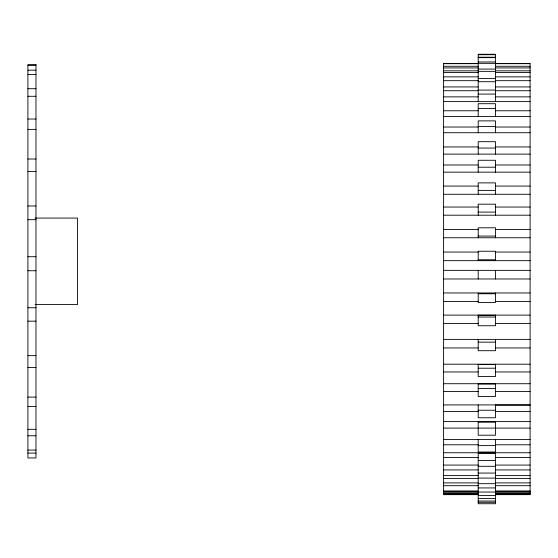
<?xml version="1.0" encoding="UTF-8"?>
<svg xmlns="http://www.w3.org/2000/svg" width="558" height="558" viewBox="0 0 558 558"><rect width="100%" height="100%" fill="white"/><g stroke="black" fill="none" stroke-linecap="round" stroke-linejoin="round"><path stroke-width="0.84" d="M478.199 54.719L495.504 54.719M478.199 57.23L495.504 57.23M478.199 57.641L495.504 57.641M478.199 61.98L495.504 61.98M478.199 63.347L495.504 63.347M478.199 63.57L443.603 63.57L443.603 494.646L478.199 494.646M495.504 63.57L530.1 63.57L530.1 494.646L495.504 494.646M443.603 63.682L478.199 63.682M495.504 63.682L530.1 63.682M27.9 65.321L35.977 65.321M443.603 66.283L478.199 66.283M495.504 66.283L530.1 66.283M443.603 67.943L478.199 67.943M495.504 67.943L530.1 67.943M478.199 69.08L495.504 69.08M27.9 70.189L35.977 70.189M443.603 70.824L478.199 70.824M495.504 70.824L530.1 70.824M478.199 71.354L495.504 71.354M443.603 72.498L478.199 72.498M495.504 72.498L530.1 72.498M27.9 74.437L35.977 74.437M443.603 76.865L478.199 76.865M495.504 76.865L530.1 76.865M478.199 78.559L495.504 78.559M443.603 80.68L478.199 80.68M495.504 80.68L530.1 80.68M478.199 81.712L495.504 81.712M443.603 86.936L478.199 86.936M495.504 86.936L530.1 86.936M27.9 88.722L35.977 88.722M478.199 90.096L495.504 90.096M443.603 90.731L478.199 90.731M495.504 90.731L530.1 90.731M478.199 94.086L495.504 94.086M27.9 96.29L35.977 96.29M443.603 96.862L478.199 96.862M495.504 96.862L530.1 96.862M443.603 101.612L530.1 101.612M478.199 108.475L495.504 108.475M443.603 110.763L478.199 110.763M495.504 110.763L530.1 110.763M443.603 116.434L530.1 116.434M27.9 119.021L35.977 119.021M478.199 126.464L495.504 126.464M443.603 127.022L478.199 127.022M495.504 127.022L530.1 127.022M27.9 129.386L35.977 129.386M443.603 132.727L530.1 132.727M443.603 146.949L478.199 146.949M495.504 146.949L530.1 146.949M478.199 148.065L495.504 148.065M443.603 154.12L530.1 154.12M27.9 159.016L35.977 159.016M443.603 164.987L478.199 164.987M495.504 164.987L530.1 164.987M478.199 167.212L495.504 167.212M27.9 171.48L35.977 171.48M443.603 172.157L530.1 172.157M443.603 186.072L478.199 186.072M495.504 186.072L530.1 186.072M478.199 190.383L495.504 190.383M443.603 194.282L530.1 194.282M27.9 205.979L35.977 205.979M443.603 207.046L478.199 207.046M495.504 207.046L530.1 207.046M478.199 212.103L495.504 212.103M443.603 215.2L530.1 215.2M35.112 218.073L77.499 218.073L77.499 304.57L35.112 304.57M27.9 219.692L35.977 219.692M443.603 229.415L478.199 229.415M495.504 229.415L530.1 229.415M478.199 236.069L495.504 236.069M443.603 237.757L530.1 237.757M443.603 252.056L478.199 252.056M495.504 252.056L530.1 252.056M27.9 256.715L35.977 256.715M478.199 259.77L495.504 259.77M443.603 260.663L530.1 260.663M443.603 270.358L530.1 270.358M27.9 270.742L35.977 270.742M443.603 278.979L530.1 278.979M443.603 292.957L530.1 292.957M478.199 293.766L495.504 293.766M443.603 301.48L478.199 301.48M495.504 301.48L530.1 301.48M27.9 307.765L35.977 307.765M443.603 315.103L530.1 315.103M478.199 315.242L495.504 315.242M478.199 317.042L495.504 317.042M27.9 321.15L35.977 321.15M443.603 323.556L478.199 323.556M495.504 323.556L530.1 323.556M443.603 339.39L530.1 339.39M478.199 342.152L495.504 342.152M443.603 347.948L478.199 347.948M495.504 347.948L530.1 347.948M27.9 355.648L35.977 355.648M443.603 364.207L530.1 364.207M478.199 364.465L495.504 364.465M27.9 367.485L35.977 367.485M478.199 368.217L495.504 368.217M443.603 371.956L478.199 371.956M495.504 371.956L530.1 371.956M443.603 383.716L530.1 383.716M478.199 383.995L495.504 383.995M478.199 388.514L495.504 388.514M443.603 391.5L478.199 391.5M495.504 391.5L530.1 391.5M27.9 397.108L35.977 397.108M443.603 404.92L530.1 404.92M495.504 405.066L530.1 405.066M27.9 406.58L35.977 406.58M478.199 410.235L495.504 410.235M443.603 411.448L478.199 411.448M495.504 411.448L530.1 411.448M443.603 421.597L530.1 421.597M478.199 422.183L495.504 422.183M443.603 428.098L530.1 428.098M27.9 429.311L35.977 429.311M27.9 435.777L35.977 435.777M443.603 439.481L530.1 439.481M443.603 444.782L478.199 444.782M495.504 444.782L530.1 444.782M478.199 445.612L495.504 445.612M27.9 450.069L35.977 450.069M443.603 452.747L530.1 452.747M27.9 453.082L35.977 453.082M478.199 453.354L495.504 453.354M443.603 457.553L478.199 457.553M495.504 457.553L530.1 457.553M478.199 460.559L495.504 460.559M443.603 465.072L478.199 465.072M495.504 465.072L530.1 465.072M478.199 466.3L495.504 466.3M443.603 469.92L478.199 469.92M495.504 469.92L530.1 469.92M478.199 473.065L495.504 473.065M443.603 475.611L478.199 475.611M495.504 475.611L530.1 475.611M478.199 478.094L495.504 478.094M443.603 478.415L478.199 478.415M495.504 478.415L530.1 478.415M443.603 482.9L478.199 482.9M495.504 482.9L530.1 482.9M478.199 483.681L495.504 483.681M443.603 485.697L478.199 485.697M495.504 485.697L530.1 485.697M478.199 487.936L495.504 487.936M443.603 490.956L478.199 490.956M495.504 490.956L530.1 490.956M443.603 491.549L478.199 491.549M495.504 491.549L530.1 491.549M478.199 492.044L495.504 492.044M443.603 492.77L478.199 492.77M495.504 492.77L530.1 492.77M443.603 493.363L478.199 493.363M495.504 493.363L530.1 493.363M443.603 494.255L478.199 494.255M495.504 494.255L530.1 494.255M478.199 495.483L495.504 495.483M478.199 498.552L495.504 498.552M478.199 501.042L495.504 501.042M478.199 502.298L495.504 502.298M495.504 101.612L495.504 54.265L478.199 54.265L478.199 101.612M495.504 116.434L495.504 103.704L478.199 103.704L478.199 116.434M495.504 132.727L495.504 120.877L478.199 120.877L478.199 132.727M495.504 154.12L495.504 141.69L478.199 141.69L478.199 154.12M495.504 172.157L495.504 160.272L478.199 160.272L478.199 172.157M495.504 194.282L495.504 182.885L478.199 182.885L478.199 194.282M495.504 215.2L495.504 204.179L478.199 204.179L478.199 215.2M495.504 237.757L495.504 227.79L478.199 227.79L478.199 237.757M495.504 260.663L495.504 251.246L478.199 251.246L478.199 260.663M495.504 270.33L495.504 278.979M495.504 292.957L495.504 302.485L478.199 302.485L478.199 292.957M495.504 315.103L495.504 325.739L478.199 325.739L478.199 315.103M495.504 339.39L495.504 350.71L478.199 350.71L478.199 339.39M495.504 364.207L495.504 376.504L478.199 376.504L478.199 364.207M495.504 383.716L495.504 396.487L478.199 396.487L478.199 383.716M495.504 404.92L495.504 417.747L478.199 417.747L478.199 404.92M495.504 421.597L495.504 435.205L478.199 435.205L478.199 421.597M495.504 439.481L495.504 452.008L478.199 452.008L478.199 439.481M495.504 452.747L495.504 503.735L478.199 503.735L478.199 452.747M478.199 270.33L478.199 278.979M35.977 64.686L27.9 64.686L27.9 457.958L35.977 457.958L35.977 64.686"/></g></svg>
